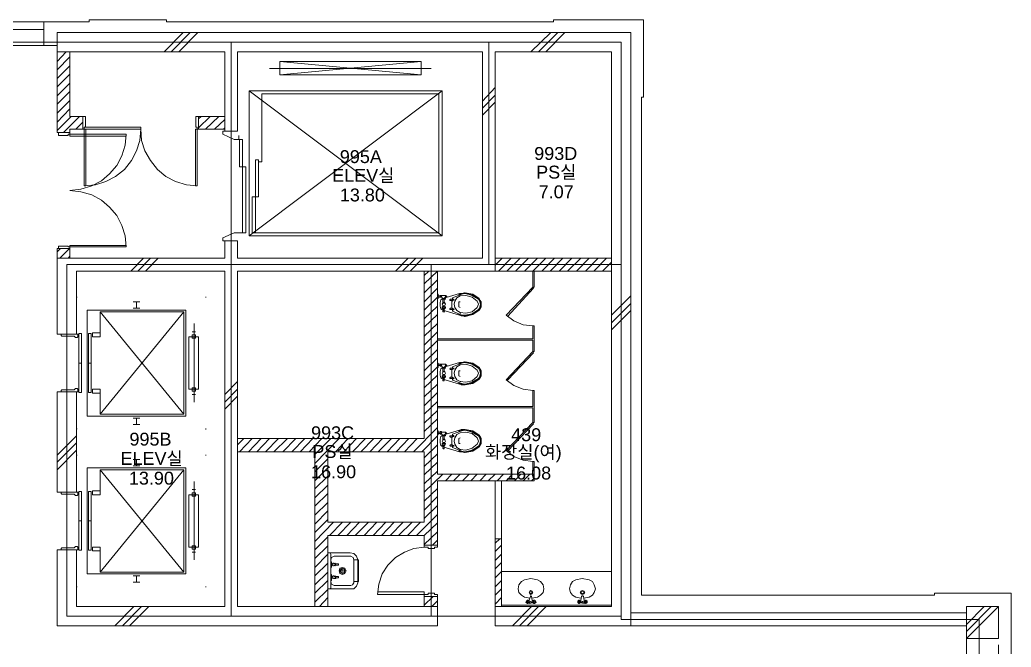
# Model space of a CAD drawing. Header units: millimetres. Extents: x -750 to 99069, y 12094 to 66109.
# Drawn here: x 75588 to 90960, y 28080 to 37810 of the extents above; entities that cross this region are included whole.
import ezdxf

# ---------------------------------------------------------------- set-up
doc = ezdxf.new("R2010")
doc.units = ezdxf.units.MM
doc.layers.add('PDF_문자', color=7, linetype='Continuous')
doc.layers.add('PDF_형상', color=7, linetype='Continuous')
doc.styles.add('PDF 맑은고딕Semilight', font='Arial.ttf')

msp = doc.modelspace()

# ---------------------------------------------------------------- linework, layer by layer
at = {"layer": 'PDF_형상', "lineweight": 5}
for points in [[(90761, 28115), (90761, 27916), (90960, 27916), (90960, 28918), (89770, 28918), (89770, 28888), (85229, 28888), (85229, 36611), (85259, 36611), (85259, 37810), (83861, 37810), (83861, 37781), (77863, 37781), (77863, 37810), (76664, 37810), (76664, 37781), (75960, 37781), (72163, 37781), (72163, 37414), (75960, 37414), (75960, 37781)], [(72163, 37662), (75960, 37662)], [(76168, 37315), (76168, 37612), (85061, 37612), (85061, 28412), (90266, 28412)], [(78121, 37612), (77824, 37315)], [(78230, 37612), (77933, 37315)], [(78349, 37612), (78052, 37315)], [(83822, 37612), (83514, 37315)], [(83931, 37612), (83633, 37315)], [(84040, 37612), (83742, 37315)], [(61664, 23078), (68862, 23078), (76069, 23078), (76069, 26171), (83266, 26171), (86865, 26171), (90464, 26171), (90464, 28511), (84912, 28511), (84912, 28561), (81968, 28561), (78865, 28561), (76317, 28561), (76317, 34013), (78865, 34013), (78865, 37463), (71865, 37463), (71865, 28561), (66462, 28561), (62864, 28561), (61416, 28561)], [(61664, 16813), (68862, 16813), (76069, 16813), (83266, 16813), (86865, 16813), (90464, 16813), (90464, 26171), (90464, 28511), (84912, 28511), (84912, 28561), (84912, 34013), (84912, 37463), (82860, 37463), (78865, 37463), (71865, 37463), (66462, 37463), (62467, 37463)], [(75960, 37414), (76168, 37414)], [(83058, 29255), (84763, 29255), (84763, 28709), (84763, 37315), (82959, 37315), (82959, 33914), (78964, 33914), (78964, 28709), (82067, 28709), (82067, 28412), (76168, 28412), (76168, 29592), (76466, 29592), (76466, 28709), (78766, 28709), (78766, 33914), (76466, 33914), (76466, 32933), (76168, 32933), (76168, 34112), (76168, 34261), (76366, 34261), (76188, 34261), (76188, 34301), (76337, 34301), (76337, 34291), (76366, 34291), (77239, 34291), (77239, 34311), (76366, 34311), (76366, 34291), (76366, 34261), (76366, 34112)], [(76168, 37305), (76168, 37315), (78766, 37315), (78766, 36085)], [(76168, 37166), (76307, 37315)], [(76168, 36412), (76168, 37315), (76168, 36065), (76366, 36065), (76188, 36065), (76188, 36016), (76337, 36016), (76337, 36036), (76366, 36036), (77239, 36036), (77239, 36006), (76366, 36006), (76366, 36036), (76366, 36065), (76366, 36115), (76565, 36115), (76565, 36313)], [(76168, 37037), (76366, 37235)], [(76565, 36115), (76584, 36115), (76614, 36115), (76614, 35233), (76584, 35233), (76584, 36115), (76584, 36145), (76604, 36145), (76604, 36313), (76565, 36313), (76366, 36313), (76366, 37315)], [(78984, 36016), (78984, 35956), (78914, 35956), (78736, 36036), (78736, 36085), (78766, 36085), (78964, 36085), (78964, 37315), (82761, 37315), (82761, 34112), (78964, 34112), (78964, 34380), (78766, 34380), (78766, 34112)], [(76168, 36898), (76366, 37097)], [(81968, 37057), (79460, 37057)], [(79618, 36958), (79618, 37166)], [(81809, 37166), (81809, 36958)], [(76168, 36769), (76366, 36968)], [(76168, 36631), (76366, 36829)], [(82959, 36759), (82761, 36551)], [(76168, 36502), (76366, 36700)], [(79142, 36710), (79142, 34459)], [(79241, 34509), (82087, 34509), (82087, 36660), (79341, 36660), (79341, 35609), (79291, 35609)], [(82136, 34459), (82136, 36710)], [(82959, 36641), (82761, 36442)], [(76168, 36363), (76366, 36561)], [(76168, 36224), (76366, 36432)], [(82959, 36531), (82761, 36333)], [(76168, 36095), (76386, 36313)], [(76267, 36065), (76515, 36313)], [(78766, 36313), (78359, 36313), (78319, 36313), (78319, 36145), (78339, 36145), (78339, 36115), (78359, 36115), (78766, 36115)], [(78359, 36274), (78399, 36313)], [(78359, 36135), (78538, 36313)], [(78359, 36115), (78359, 36313), (78359, 36115)], [(78468, 36115), (78676, 36313)], [(76456, 36115), (76565, 36224)], [(78607, 36115), (78766, 36264)], [(78746, 36115), (78766, 36135)], [(77239, 34291), (77219, 34459), (77169, 34618), (77090, 34777), (76981, 34906), (76852, 35015), (76703, 35094), (76535, 35143), (76366, 35163), (76535, 35183), (76703, 35233), (76852, 35312), (76981, 35421), (77090, 35550), (77169, 35699), (77219, 35867), (77239, 36036)], [(76584, 35233), (76763, 35253), (76922, 35302), (77070, 35381), (77209, 35490), (77318, 35629), (77397, 35778), (77447, 35937), (77467, 36115), (77477, 35937), (77526, 35778), (77616, 35629), (77725, 35490), (77853, 35381), (78002, 35302), (78171, 35253), (78339, 35233), (78339, 36115), (78310, 36115), (78310, 35233), (78339, 35233)], [(79093, 34509), (78914, 34509), (78736, 34430), (78736, 34380), (78766, 34380)], [(76168, 34212), (76218, 34261)], [(76208, 34112), (76356, 34261)], [(76337, 34112), (76366, 34142)], [(78766, 34112), (76168, 34112), (78766, 34112)], [(77506, 34112), (77308, 33914)], [(77616, 34112), (77417, 33914)], [(77735, 34112), (77536, 33914)], [(79063, 34112), (78964, 34112), (79162, 34112)], [(81611, 34112), (81413, 33914)], [(81730, 34112), (81522, 33914)], [(81839, 34112), (81641, 33914)], [(82959, 34112), (84763, 34112)], [(82959, 34003), (83068, 34112)], [(83009, 33914), (83207, 34112)], [(83138, 33914), (83346, 34112)], [(83276, 33914), (83475, 34112)], [(83415, 33914), (83613, 34112)], [(83742, 34112), (83544, 33914), (83544, 33666), (83564, 33666)], [(83683, 33914), (83881, 34112)], [(83812, 33914), (84010, 34112)], [(83951, 33914), (84149, 34112)], [(84079, 33914), (84288, 34112)], [(84218, 33914), (84417, 34112)], [(84357, 33914), (84555, 34112)], [(84486, 33914), (84684, 34112)], [(84625, 33914), (84763, 34053)], [(78964, 31317), (81859, 31317), (81859, 33914)], [(81859, 33845), (81928, 33914)], [(81859, 33716), (82067, 33914), (82067, 30762), (83564, 30762)], [(82959, 33914), (84763, 33914), (84754, 33914)], [(83148, 33210), (83554, 33646), (83544, 33666), (83564, 33666), (83564, 33914)], [(81859, 33577), (82067, 33775)], [(83148, 32219), (83554, 32645), (83544, 32665), (83564, 32665), (83564, 33062), (83544, 33062), (83395, 33081), (83247, 33141), (83128, 33230), (83544, 33666)], [(81859, 33438), (82067, 33646)], [(82126, 33537), (82107, 33537), (82107, 33508), (82077, 33508)], [(82126, 33528), (82107, 33528), (82077, 33528)], [(82107, 33428), (82116, 33468), (82146, 33488), (82404, 33567), (82434, 33567), (82493, 33577), (82483, 33577), (82404, 33557), (82394, 33547)], [(82176, 33478), (82176, 33488), (82176, 33498), (82176, 33508), (82186, 33508), (82186, 33537), (82126, 33537), (82126, 33508), (82107, 33508)], [(82126, 33518), (82107, 33518)], [(82186, 33537), (82196, 33537), (82196, 33528), (82196, 33508), (82186, 33508)], [(82196, 33528), (82206, 33528), (82206, 33518), (82196, 33518)], [(82206, 33518), (82216, 33518)], [(82731, 33369), (82731, 33339), (82711, 33309), (82741, 33359), (82741, 33399), (82741, 33438), (82711, 33478), (82612, 33547), (82493, 33577), (82612, 33557), (82711, 33488), (82731, 33448), (82731, 33428)], [(85061, 33528), (84763, 33230)], [(76466, 33508), (76475, 33508)], [(77348, 33438), (77447, 33438)], [(77397, 33339), (77397, 33438)], [(78468, 33508), (78478, 33508)], [(81859, 33309), (82067, 33508)], [(81859, 33171), (82067, 33369)], [(82394, 33250), (82404, 33240), (82483, 33210), (82493, 33210), (82612, 33240), (82711, 33309), (82612, 33250), (82493, 33220), (82434, 33220), (82404, 33230), (82146, 33309), (82116, 33329), (82107, 33369), (82107, 33428), (82107, 33399), (82107, 33369)], [(82136, 33488), (82136, 33478), (82156, 33478), (82186, 33478), (82186, 33488), (82156, 33488), (82136, 33488), (82136, 33498), (82136, 33508), (82126, 33508), (82136, 33508)], [(82136, 33339), (82136, 33359), (82156, 33359), (82186, 33359), (82186, 33339), (82156, 33339), (82136, 33339), (82136, 33329), (82156, 33329)], [(82146, 33488), (82146, 33478), (82146, 33428), (82176, 33428), (82176, 33418)], [(82146, 33418), (82146, 33428)], [(82146, 33339), (82146, 33359), (82146, 33379)], [(82176, 33359), (82176, 33339), (82176, 33329), (82156, 33329), (82146, 33280), (82156, 33280), (82166, 33280), (82166, 33329)], [(82166, 33428), (82166, 33478)], [(82166, 33359), (82166, 33379)], [(82414, 33438), (82394, 33438), (82394, 33428), (82394, 33369), (82394, 33359), (82414, 33349)], [(85061, 33409), (84763, 33111)], [(76832, 32021), (76713, 32021), (76713, 32080), (76832, 32080), (76832, 31693), (78131, 31693), (78131, 33280), (76832, 33280), (78131, 31693)], [(76832, 32953), (76713, 32953), (76713, 32893), (76832, 32893), (76832, 33280)], [(76832, 31693), (78131, 33280)], [(77348, 33339), (77447, 33339)], [(81859, 33042), (82067, 33240)], [(82146, 33309), (82156, 33309)], [(82166, 33280), (82176, 33280)], [(82414, 33260), (82424, 33260)], [(85061, 33300), (84763, 33002)], [(78290, 31882), (78290, 33101)], [(81859, 32903), (82067, 33101)], [(83544, 33062), (83544, 32863), (82067, 32863)], [(78260, 32972), (78310, 32972)], [(81859, 32764), (82067, 32972)], [(81859, 32635), (82067, 32834)], [(82067, 32843), (83544, 32843), (83544, 32665), (83128, 32229), (83247, 32140), (83395, 32080), (83544, 32060)], [(81859, 32496), (82067, 32695)], [(76505, 32487), (76545, 32487)], [(76654, 32487), (76694, 32487)], [(81859, 32368), (82067, 32566)], [(82107, 32467), (82077, 32467)], [(82126, 32447), (82107, 32447), (82077, 32447)], [(82186, 32467), (82196, 32467), (82196, 32457), (82196, 32447), (82196, 32437), (82186, 32437), (82186, 32467), (82126, 32467), (82126, 32437), (82107, 32437), (82107, 32467), (82126, 32467)], [(82126, 32457), (82107, 32457)], [(82136, 32417), (82136, 32407), (82156, 32407), (82186, 32407), (82186, 32417), (82156, 32417), (82136, 32417), (82136, 32427), (82136, 32437), (82126, 32437), (82136, 32437)], [(82146, 32417), (82404, 32496), (82434, 32496), (82493, 32506), (82612, 32477), (82711, 32417), (82612, 32487), (82493, 32506), (82483, 32506), (82404, 32487), (82394, 32477)], [(82186, 32437), (82176, 32437), (82176, 32427), (82176, 32417), (82176, 32407)], [(82196, 32457), (82206, 32457), (82206, 32447), (82196, 32447)], [(82206, 32447), (82216, 32447)], [(81859, 32229), (82067, 32427)], [(81859, 32100), (82067, 32298)], [(82394, 32179), (82404, 32169), (82483, 32149), (82493, 32149), (82434, 32149), (82404, 32159), (82146, 32239), (82116, 32259), (82107, 32298), (82107, 32358), (82116, 32397), (82146, 32417), (82146, 32407), (82146, 32358), (82176, 32358), (82176, 32348)], [(82107, 32358), (82107, 32328), (82107, 32298)], [(82136, 32268), (82136, 32288), (82156, 32288), (82186, 32288), (82186, 32268), (82156, 32268), (82136, 32268), (82136, 32259), (82156, 32259), (82176, 32259), (82176, 32268), (82176, 32288)], [(82146, 32348), (82146, 32358)], [(82146, 32268), (82146, 32288), (82146, 32308)], [(82166, 32358), (82166, 32407)], [(82166, 32288), (82166, 32308)], [(82414, 32368), (82394, 32368), (82394, 32358), (82394, 32298), (82394, 32288), (82414, 32278)], [(82731, 32298), (82731, 32268), (82711, 32239), (82741, 32288), (82741, 32328), (82741, 32368), (82711, 32417), (82731, 32378), (82731, 32358)], [(78964, 32199), (78766, 32001)], [(81859, 31961), (82067, 32159)], [(82156, 32259), (82146, 32209), (82156, 32209), (82166, 32209), (82166, 32259)], [(82146, 32239), (82156, 32239)], [(82414, 32199), (82424, 32199)], [(78260, 32001), (78310, 32001)], [(78964, 32080), (78766, 31882)], [(81859, 31822), (82067, 32031)], [(83148, 31118), (83554, 31545), (83544, 31565), (83564, 31565), (83564, 32060), (83544, 32060), (83544, 31812), (82067, 31812)], [(78964, 31971), (78766, 31773)], [(81859, 31693), (82067, 31892)], [(81859, 31555), (82067, 31753)], [(83544, 30762), (83544, 30960), (83395, 30980), (83247, 31039), (83128, 31128), (83544, 31565), (83544, 31793), (82067, 31793)], [(77348, 31634), (77447, 31634)], [(77348, 31535), (77447, 31535)], [(77397, 31634), (77397, 31535)], [(81859, 31426), (82067, 31624)], [(76466, 31465), (76475, 31465)], [(81690, 31109), (82067, 31485)], [(82107, 31416), (82077, 31416)], [(82126, 31396), (82107, 31396), (82077, 31396)], [(82126, 31406), (82107, 31406)], [(82394, 31128), (82404, 31118), (82483, 31099), (82493, 31099), (82434, 31109), (82404, 31109), (82146, 31188), (82116, 31208), (82107, 31247), (82107, 31307), (82116, 31346), (82146, 31366), (82146, 31356), (82146, 31307), (82176, 31307), (82176, 31297)], [(82186, 31416), (82196, 31416), (82196, 31396), (82196, 31386), (82186, 31386), (82186, 31416), (82126, 31416)], [(82136, 31366), (82136, 31356), (82156, 31356), (82186, 31356), (82186, 31366), (82156, 31366), (82136, 31366), (82136, 31376), (82136, 31386), (82126, 31386), (82136, 31386)], [(82146, 31366), (82404, 31446), (82434, 31456), (82493, 31456), (82612, 31426), (82711, 31366), (82612, 31436), (82493, 31456), (82483, 31456), (82404, 31436), (82394, 31426)], [(82186, 31386), (82176, 31386), (82176, 31376), (82176, 31366), (82176, 31356)], [(82196, 31406), (82206, 31406), (82206, 31396), (82196, 31396)], [(82206, 31396), (82216, 31396)], [(82731, 31247), (82731, 31227), (82711, 31188), (82741, 31237), (82741, 31277), (82741, 31317), (82711, 31366), (82731, 31337), (82731, 31307)], [(76466, 31356), (76168, 31059)], [(76466, 31247), (76168, 30950)], [(78964, 31218), (79063, 31317)], [(78994, 31109), (79192, 31317)], [(79132, 31109), (79331, 31317)], [(79261, 31109), (79460, 31317)], [(79400, 31109), (79598, 31317)], [(79529, 31109), (79737, 31317)], [(79668, 31109), (79866, 31317)], [(79807, 31109), (80005, 31317)], [(79935, 31109), (80134, 31317)], [(80074, 31109), (80272, 31317)], [(80163, 31069), (80411, 31317)], [(80163, 30930), (80540, 31317)], [(80481, 31109), (80679, 31317)], [(80610, 31109), (80808, 31317)], [(80748, 31109), (80947, 31317)], [(80877, 31109), (81076, 31317)], [(81016, 31109), (81214, 31317)], [(81145, 31109), (81353, 31317)], [(81284, 31109), (81482, 31317)], [(81422, 31109), (81621, 31317)], [(81551, 31109), (81750, 31317)], [(81819, 31109), (82067, 31356)], [(81859, 31019), (82067, 31218)], [(82107, 31247), (82107, 31277), (82107, 31307)], [(82136, 31227), (82136, 31208), (82156, 31208)], [(82146, 31297), (82146, 31307)], [(82146, 31257), (82146, 31237), (82146, 31227)], [(82176, 31237), (82176, 31227), (82176, 31208), (82156, 31208), (82146, 31168), (82156, 31158), (82166, 31158), (82166, 31168), (82166, 31208)], [(82166, 31307), (82166, 31356)], [(82166, 31237), (82166, 31257)], [(82414, 31327), (82394, 31317), (82394, 31307), (82394, 31247), (82394, 31237), (82414, 31237)], [(76466, 31138), (76168, 30831)], [(76466, 31059), (76475, 31059)], [(78468, 31059), (78478, 31059)], [(78964, 31109), (80163, 31109), (80163, 28709)], [(81859, 30881), (82067, 31079)], [(82146, 31188), (82156, 31188)], [(82414, 31148), (82424, 31148)], [(77348, 30990), (77447, 30990)], [(77397, 30890), (77397, 30990)], [(80163, 30801), (80362, 30999)], [(83544, 30960), (83564, 30960), (83564, 30762), (83564, 30662), (82067, 30662), (82067, 29661), (81859, 29661), (82067, 29661), (82067, 29631), (82017, 29631), (82017, 29612), (81918, 29612), (81918, 29631), (81859, 29631), (81859, 29661), (81859, 29810)], [(81859, 30752), (82067, 30950)], [(76832, 29572), (76713, 29572), (76713, 29631), (76832, 29631), (76832, 29245), (78131, 29245), (78131, 30831), (76832, 30831), (78131, 29245)], [(76832, 30504), (76713, 30504), (76713, 30444), (76832, 30444), (76832, 30831)], [(76832, 29245), (78131, 30831)], [(77348, 30890), (77447, 30890)], [(80163, 30662), (80362, 30861)], [(81859, 30613), (82067, 30811)], [(81859, 30484), (82146, 30762)], [(82186, 30662), (82285, 30762)], [(82315, 30662), (82414, 30762)], [(82454, 30662), (82553, 30762)], [(82582, 30662), (82682, 30762)], [(82721, 30662), (82820, 30762)], [(82850, 30662), (82959, 30762)], [(82989, 30662), (83088, 30762)], [(83128, 30662), (83227, 30762)], [(83257, 30662), (83356, 30762)], [(83395, 30662), (83495, 30762)], [(78290, 29433), (78290, 30652)], [(80163, 30534), (80362, 30732)], [(80163, 30395), (80362, 30593)], [(82959, 30662), (82959, 29760), (83058, 29760), (83058, 30662)], [(83524, 30662), (83564, 30702)], [(78260, 30524), (78310, 30524)], [(80163, 30266), (80362, 30464)], [(81859, 30345), (82067, 30543)], [(80163, 30127), (80362, 30325)], [(81859, 30206), (82067, 30415)], [(80163, 29988), (80362, 30196)], [(81740, 29810), (82067, 30137)], [(81859, 30077), (82067, 30276)], [(76505, 30038), (76545, 30038)], [(76654, 30038), (76694, 30038)], [(80163, 29859), (80362, 30058)], [(80163, 29721), (80451, 30018)], [(82067, 30008), (81859, 29810), (80362, 29810), (80362, 28709)], [(80391, 29810), (80590, 30018)], [(80520, 29810), (80719, 30018)], [(80659, 29810), (80857, 30018)], [(80788, 29810), (80996, 30018)], [(80927, 29810), (81125, 30018)], [(81066, 29810), (81264, 30018)], [(81194, 29810), (81393, 30018)], [(81333, 29810), (81532, 30018)], [(81462, 29810), (81670, 30018)], [(81601, 29810), (81799, 30018)], [(81859, 29671), (82067, 29869)], [(80163, 29592), (80362, 29790)], [(81988, 29661), (82067, 29740)], [(85061, 28412), (82959, 28412), (82959, 28709), (84763, 28709), (83058, 28709), (83058, 29760)], [(82959, 29691), (83029, 29760)], [(82959, 28709), (82959, 29760)], [(78260, 29552), (78310, 29552)], [(80163, 29453), (80362, 29651)], [(80163, 29314), (80362, 29522)], [(80778, 29096), (80768, 29096), (80768, 29076), (80748, 29046), (80719, 29037), (80461, 29037), (80421, 29056), (80411, 29096), (80411, 29433), (80411, 29522), (80401, 29542), (80391, 29542), (80362, 29542), (80709, 29542), (80768, 29532), (80808, 29493), (80828, 29433), (80838, 29433), (80828, 29433)], [(80362, 29542), (80362, 28987), (80391, 28987), (80401, 28987), (80411, 28997), (80411, 29265)], [(81859, 29631), (81700, 29612), (81551, 29552), (81413, 29473), (81294, 29354), (81204, 29215), (81155, 29056), (81135, 28898), (81859, 28898), (81859, 28937), (81135, 28937)], [(82959, 29562), (83058, 29661)], [(82959, 29423), (83058, 29522)], [(80163, 29185), (80362, 29383)], [(80362, 28987), (80709, 28987), (80768, 28987), (80808, 29027), (80828, 29076), (80828, 29096), (80838, 29096), (80838, 29433)], [(80768, 29433), (80768, 29265), (80768, 29096), (80828, 29096), (80828, 29265), (80828, 29433), (80768, 29433), (80758, 29473), (80719, 29493), (80461, 29493), (80421, 29473), (80411, 29433)], [(80421, 29314), (80411, 29314), (80421, 29324), (80421, 29374), (80441, 29374)], [(80421, 29403), (80421, 29354), (80441, 29354)], [(80461, 29354), (80471, 29344), (80481, 29354), (80451, 29344), (80441, 29344), (80441, 29383), (80451, 29383), (80481, 29364), (80481, 29354), (80491, 29354), (80520, 29354), (80530, 29354), (80530, 29364), (80530, 29374), (80520, 29374), (80491, 29374), (80481, 29374), (80471, 29383), (80461, 29374)], [(82959, 29294), (83058, 29393)], [(80163, 29046), (80362, 29245)], [(80560, 29265), (80570, 29265), (80580, 29265)], [(80570, 29284), (80580, 29284)], [(80570, 29235), (80580, 29235)], [(80580, 29274), (80590, 29274)], [(80580, 29245), (80590, 29245), (80600, 29245)], [(80590, 29294), (80600, 29294)], [(80590, 29284), (80600, 29284)], [(80590, 29265), (80600, 29265)], [(80590, 29225), (80600, 29225)], [(80610, 29274), (80619, 29274)], [(80610, 29265), (80619, 29265)], [(80610, 29245), (80619, 29245)], [(80619, 29284), (80629, 29284)], [(80619, 29235), (80629, 29235)], [(80629, 29265), (80639, 29265)], [(82959, 29155), (83058, 29255), (83058, 28709), (83058, 28719)], [(77348, 29185), (77447, 29185)], [(77348, 29086), (77447, 29086)], [(77397, 29185), (77397, 29086)], [(80163, 28918), (80362, 29116)], [(80441, 29155), (80421, 29155), (80421, 29205), (80411, 29205), (80421, 29205)], [(80421, 29116), (80411, 29116), (80421, 29116), (80421, 29126), (80421, 29175), (80421, 29185)], [(80421, 29175), (80441, 29175)], [(80461, 29146), (80471, 29146), (80481, 29146), (80491, 29155), (80520, 29155), (80530, 29155), (80530, 29165), (80530, 29175), (80520, 29175), (80491, 29175), (80481, 29175), (80471, 29185), (80461, 29175)], [(82959, 29017), (83058, 29116)], [(83534, 28838), (83613, 28858), (83663, 28888), (83703, 28927), (83713, 28987), (83703, 29046), (83663, 29096), (83613, 29126), (83514, 29146), (83415, 29126), (83366, 29096), (83326, 29046), (83316, 28987), (83326, 28927), (83366, 28888), (83415, 28858), (83495, 28838)], [(84327, 28838), (84417, 28858), (84466, 28888), (84496, 28927), (84516, 28987), (84496, 29046), (84466, 29096), (84417, 29126), (84307, 29146), (84208, 29126), (84159, 29096), (84129, 29046), (84109, 28987), (84129, 28927), (84159, 28888), (84208, 28858), (84288, 28838)], [(76466, 29017), (76475, 29017)], [(78468, 29017), (78478, 29017)], [(80163, 28779), (80362, 28977)], [(82959, 28888), (83058, 28987)], [(80233, 28709), (80362, 28848)], [(81859, 28729), (81998, 28868)], [(81859, 28709), (81859, 28868), (82067, 28868), (82067, 28709)], [(81978, 28709), (82067, 28799)], [(82959, 28749), (83058, 28848)], [(83465, 28779), (83564, 28779)], [(83485, 28799), (83485, 28808), (83504, 28868), (83504, 28878), (83514, 28878), (83524, 28868), (83534, 28808), (83544, 28799), (83554, 28799), (83554, 28808), (83564, 28808), (83574, 28808), (83574, 28799), (83584, 28799), (83584, 28789), (83584, 28779), (83584, 28769), (83574, 28769), (83574, 28759), (83564, 28759), (83554, 28759), (83554, 28769), (83544, 28769), (83544, 28779), (83544, 28789), (83544, 28799)], [(83485, 28759), (83544, 28769)], [(84347, 28799), (84337, 28799), (84337, 28808), (84327, 28868), (84317, 28878), (84307, 28878), (84298, 28868), (84288, 28808), (84288, 28799), (84278, 28799), (84288, 28799), (84288, 28789), (84278, 28779), (84288, 28779), (84288, 28769), (84278, 28769), (84268, 28769), (84268, 28759), (84258, 28759), (84248, 28769), (84238, 28769), (84238, 28779), (84238, 28789), (84238, 28799), (84248, 28799), (84258, 28808), (84268, 28808), (84268, 28799), (84278, 28799)], [(84367, 28779), (84258, 28779)], [(84278, 28769), (84347, 28759)], [(77358, 28709), (77060, 28412)], [(77477, 28709), (77179, 28412)], [(77586, 28709), (77288, 28412)], [(84763, 28729), (83058, 28729)], [(83524, 28709), (83227, 28412)], [(83633, 28709), (83336, 28412)], [(83752, 28709), (83455, 28412)], [(85061, 28610), (90266, 28610)], [(90761, 28709), (90266, 28214), (90266, 26211)], [(90652, 28709), (90266, 28323)], [(90543, 28709), (90266, 28432)]]:
    msp.add_lwpolyline(points, dxfattribs=at)
for points in [[(78865, 34013), (81968, 34013), (82860, 34013), (82860, 37463), (78865, 37463)], [(82860, 34013), (84912, 34013), (84912, 37463), (82860, 37463)], [(79618, 36958), (81809, 36958), (79618, 37166), (81809, 37166)], [(79142, 34459), (82136, 36710), (79142, 36710), (82136, 34459)], [(76584, 36115), (76584, 36145), (77467, 36145), (77467, 36115)], [(78994, 35956), (79043, 35956), (79043, 35530), (78994, 35530)], [(79043, 35530), (79093, 35530), (79093, 34509), (79043, 34509)], [(79241, 35639), (79291, 35639), (79291, 35064), (79241, 35064)], [(79192, 35064), (79241, 35064), (79241, 34509), (79192, 34509)], [(76317, 28561), (78865, 28561), (78865, 34013), (76317, 34013)], [(78865, 28561), (81968, 28561), (81968, 34013), (78865, 34013)], [(81968, 28561), (84912, 28561), (84912, 34013), (82860, 34013), (81968, 34013)], [(82067, 33557), (82067, 33488), (82077, 33488), (82077, 33508), (82077, 33537), (82077, 33557)], [(82701, 33478), (82602, 33537), (82493, 33567), (82483, 33567), (82444, 33557), (82295, 33498), (82295, 33448), (82285, 33448), (82285, 33399), (82285, 33339), (82295, 33329), (82295, 33319), (82285, 33319), (82265, 33319), (82255, 33319), (82255, 33329), (82265, 33339), (82285, 33339), (82295, 33339), (82295, 33290), (82444, 33230), (82483, 33230), (82493, 33230), (82602, 33250), (82701, 33319), (82721, 33359), (82731, 33399), (82721, 33438)], [(82414, 33528), (82364, 33498), (82335, 33448), (82325, 33399), (82335, 33349), (82364, 33300), (82414, 33270), (82503, 33260), (82602, 33280), (82682, 33349), (82701, 33399), (82682, 33448), (82602, 33508), (82503, 33537)], [(82186, 33399), (82176, 33418), (82156, 33418), (82146, 33418), (82136, 33399), (82146, 33379), (82156, 33369), (82176, 33379)], [(82285, 33478), (82295, 33468), (82295, 33458), (82285, 33458), (82265, 33458), (82255, 33458), (82255, 33468), (82265, 33478)], [(82325, 33468), (82315, 33478), (82305, 33478), (82305, 33468), (82315, 33458), (82315, 33468)], [(82325, 33319), (82315, 33329), (82305, 33329), (82305, 33319), (82315, 33309), (82315, 33319)], [(76475, 32883), (76446, 32883), (76446, 32893), (76436, 32893), (76436, 32903), (76238, 32903), (76228, 32913), (76228, 32923), (76228, 32933), (76238, 32933), (76485, 32933), (76485, 32893)], [(76545, 32031), (76505, 32031), (76505, 32943), (76545, 32943)], [(76694, 32943), (76694, 32031), (76654, 32031), (76654, 32943)], [(78310, 32923), (78310, 32873), (78260, 32873), (78260, 32923)], [(78359, 32893), (78210, 32893), (78210, 32080), (78359, 32080)], [(82067, 32487), (82067, 32417), (82077, 32417), (82077, 32437), (82077, 32467), (82077, 32487)], [(82295, 32427), (82444, 32487), (82483, 32496), (82493, 32496), (82602, 32467), (82701, 32407), (82721, 32368), (82731, 32328), (82721, 32288), (82701, 32249), (82602, 32189), (82493, 32159), (82483, 32159), (82444, 32169), (82295, 32219), (82295, 32268), (82285, 32268), (82295, 32259), (82295, 32249), (82285, 32249), (82265, 32249), (82255, 32249), (82255, 32259), (82265, 32268), (82285, 32268), (82285, 32328), (82285, 32387), (82265, 32387), (82255, 32397), (82265, 32407), (82285, 32407), (82295, 32397), (82285, 32387), (82295, 32387)], [(82414, 32457), (82364, 32427), (82335, 32378), (82325, 32328), (82335, 32278), (82364, 32229), (82414, 32199), (82503, 32189), (82602, 32209), (82682, 32278), (82701, 32328), (82682, 32378), (82602, 32437), (82503, 32467)], [(82186, 32328), (82176, 32348), (82156, 32348), (82146, 32348), (82136, 32328), (82146, 32308), (82156, 32308), (82176, 32308)], [(82325, 32407), (82315, 32407), (82305, 32407), (82305, 32397), (82315, 32397)], [(82325, 32249), (82315, 32259), (82305, 32259), (82305, 32249), (82315, 32239), (82315, 32249)], [(82711, 32239), (82612, 32179), (82493, 32149), (82612, 32169)], [(76466, 30484), (76466, 32040), (76168, 32040), (76168, 30484)], [(76228, 32060), (76238, 32070), (76436, 32070), (76436, 32080), (76446, 32080), (76446, 32090), (76475, 32090), (76485, 32080), (76485, 32040), (76238, 32040), (76228, 32040), (76228, 32050)], [(78310, 32050), (78260, 32050), (78260, 32100), (78310, 32100)], [(82067, 31436), (82067, 31366), (82077, 31376), (82077, 31386), (82077, 31416), (82077, 31436)], [(82126, 31386), (82107, 31386), (82107, 31426), (82126, 31426)], [(82701, 31356), (82602, 31416), (82493, 31446), (82483, 31446), (82444, 31436), (82295, 31386), (82295, 31337), (82285, 31337), (82295, 31346), (82295, 31356), (82285, 31356), (82265, 31356), (82255, 31356), (82255, 31346), (82265, 31337), (82285, 31337), (82285, 31277), (82285, 31218), (82295, 31208), (82285, 31198), (82265, 31198), (82255, 31208), (82265, 31218), (82285, 31218), (82295, 31218), (82295, 31178), (82444, 31118), (82483, 31109), (82493, 31109), (82602, 31138), (82701, 31198), (82721, 31237), (82731, 31277), (82721, 31317)], [(82325, 31356), (82315, 31356), (82315, 31366), (82305, 31356), (82305, 31346), (82315, 31346)], [(82414, 31406), (82364, 31376), (82335, 31327), (82325, 31277), (82335, 31227), (82364, 31178), (82414, 31148), (82503, 31138), (82602, 31168), (82682, 31227), (82701, 31277), (82682, 31327), (82602, 31396), (82503, 31416)], [(82186, 31277), (82176, 31297), (82156, 31297), (82146, 31297), (82136, 31277), (82146, 31257), (82156, 31257), (82176, 31257)], [(82186, 31227), (82186, 31237), (82156, 31237), (82136, 31237), (82136, 31227), (82156, 31227)], [(82325, 31198), (82315, 31208), (82305, 31208), (82305, 31198), (82315, 31198)], [(81859, 31109), (81859, 30018), (80362, 30018), (80362, 31109)], [(82711, 31188), (82612, 31128), (82493, 31099), (82612, 31118)], [(76475, 30434), (76446, 30434), (76446, 30444), (76436, 30444), (76436, 30454), (76238, 30454), (76228, 30464), (76228, 30474), (76228, 30484), (76238, 30484), (76485, 30484), (76485, 30444)], [(76545, 29582), (76505, 29582), (76505, 30494), (76545, 30494)], [(76694, 30494), (76694, 29582), (76654, 29582), (76654, 30494)], [(78359, 30444), (78210, 30444), (78210, 29631), (78359, 29631)], [(78310, 30474), (78310, 30424), (78260, 30424), (78260, 30474)], [(76228, 29612), (76238, 29621), (76436, 29621), (76436, 29631), (76446, 29631), (76446, 29641), (76475, 29641), (76485, 29631), (76485, 29592), (76238, 29592), (76228, 29592), (76228, 29602)], [(78310, 29602), (78260, 29602), (78260, 29651), (78310, 29651)], [(80421, 29403), (80411, 29403)], [(80649, 29265), (80629, 29304), (80590, 29314), (80550, 29304), (80540, 29265), (80550, 29225), (80590, 29205), (80629, 29225)], [(80629, 29265), (80619, 29294), (80590, 29304), (80570, 29294), (80550, 29265), (80570, 29235), (80590, 29225), (80619, 29235)], [(80451, 29146), (80441, 29146), (80441, 29185), (80451, 29185), (80481, 29165), (80481, 29155)], [(81859, 28868), (82067, 28868), (82067, 28898), (82017, 28898), (82017, 28918), (81918, 28918), (81918, 28898), (81859, 28898)], [(83544, 28927), (83534, 28947), (83514, 28957), (83495, 28947), (83485, 28927), (83495, 28908), (83514, 28898), (83534, 28908)], [(83534, 28927), (83524, 28947), (83514, 28947), (83495, 28947), (83495, 28927), (83495, 28918), (83514, 28908), (83524, 28918)], [(84347, 28927), (84337, 28947), (84307, 28957), (84288, 28947), (84278, 28927), (84288, 28908), (84307, 28898), (84337, 28908)], [(84337, 28927), (84327, 28947), (84307, 28947), (84298, 28947), (84288, 28927), (84298, 28918), (84307, 28908), (84327, 28918)], [(83495, 28779), (83485, 28799), (83465, 28808), (83445, 28799), (83435, 28779), (83445, 28769), (83465, 28759), (83485, 28769)], [(83445, 28769), (83455, 28769), (83455, 28759), (83465, 28759), (83475, 28769), (83485, 28769), (83485, 28779), (83485, 28789), (83485, 28799), (83475, 28799), (83465, 28808), (83455, 28808), (83455, 28799), (83445, 28799), (83445, 28789), (83445, 28779)], [(83465, 28779), (83465, 28789), (83455, 28789), (83455, 28779)], [(83524, 28779), (83514, 28789), (83504, 28789), (83504, 28779), (83514, 28779)], [(83524, 28779), (83514, 28789), (83504, 28789), (83504, 28779), (83514, 28779)], [(83594, 28779), (83584, 28799), (83564, 28808), (83544, 28799), (83534, 28779), (83544, 28769), (83564, 28759), (83584, 28769)], [(83574, 28779), (83564, 28789), (83554, 28779), (83564, 28779)], [(84288, 28779), (84278, 28799), (84258, 28808), (84248, 28799), (84238, 28779), (84248, 28769), (84258, 28759), (84278, 28769)], [(84268, 28779), (84268, 28789), (84258, 28789), (84258, 28779)], [(84317, 28779), (84317, 28789), (84307, 28789), (84307, 28779)], [(84317, 28779), (84317, 28789), (84307, 28789), (84307, 28779)], [(84367, 28759), (84367, 28769), (84377, 28769), (84387, 28769), (84387, 28779), (84377, 28779), (84387, 28789), (84387, 28799), (84377, 28799), (84367, 28808), (84357, 28808), (84357, 28799), (84347, 28799), (84337, 28799), (84337, 28789), (84347, 28779), (84337, 28779), (84337, 28769), (84347, 28769), (84357, 28769), (84357, 28759)], [(84387, 28779), (84377, 28799), (84367, 28808), (84347, 28799), (84337, 28779), (84347, 28769), (84367, 28759), (84377, 28769)], [(84367, 28779), (84367, 28789), (84357, 28789), (84357, 28779)], [(90266, 28709), (90761, 28709), (90761, 28214), (90266, 28214)]]:
    msp.add_lwpolyline(points, close=True, dxfattribs=at)
at = {"layer": 'PDF_형상', "color": 1, "lineweight": 5}
for points in [[(78161, 33309), (76634, 33309), (76634, 31664), (78161, 31664)], [(78161, 30861), (76634, 30861), (76634, 29215), (78161, 29215)]]:
    msp.add_lwpolyline(points, close=True, dxfattribs=at)
at = {"layer": 'PDF_형상', "lineweight": 25}
msp.add_lwpolyline([(78465, 31467), (78475, 31467)], dxfattribs=at)

# ---------------------------------------------------------------- texts
at = {"layer": 'PDF_문자', "char_height": 199.9, "attachment_point": 4, "style": 'PDF 맑은고딕Semilight'}
for s, insert in [('993D', (83564, 35736)), ('995A', (80550, 35687)), ('ELEV실', (80431, 35389)), ('PS실', (83594, 35439)), ('7.07', (83633, 35141)), ('13.80', (80550, 35092)), ('995B', (77288, 31305)), ('993C', (80104, 31404)), ('439', (83207, 31374)), ('PS실', (80124, 31106)), ('화장실(여)', (82801, 31077)), ('ELEV실', (77149, 30998)), ('16.90', (80104, 30799)), ('13.90', (77279, 30700)), ('16.08', (83128, 30779))]:
    msp.add_mtext(s, dxfattribs=dict(at, insert=insert))

doc.saveas('drawing.dxf')
